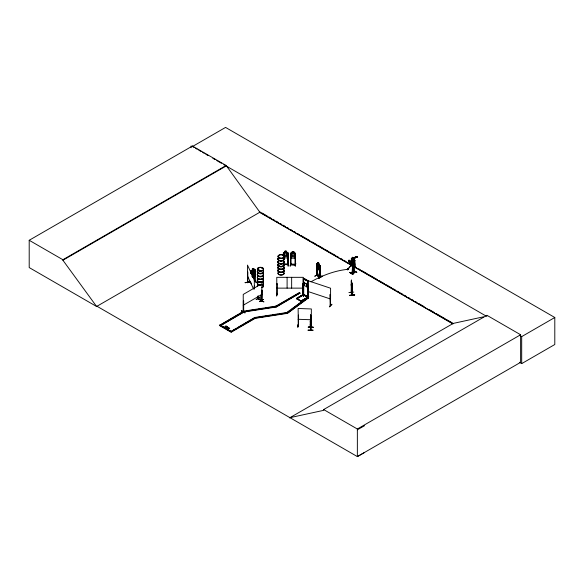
<?xml version="1.0" encoding="UTF-8"?>
<svg xmlns="http://www.w3.org/2000/svg" width="584" height="584" viewBox="0 0 584 584"><rect width="100%" height="100%" fill="white"/><g stroke="black" fill="none" stroke-linecap="round" stroke-linejoin="round"><path stroke-width="0.88" d="M310.505 321.156L310.571 318.74M310.411 321.689L310.527 317.864L310.549 318.908M310.374 325.266L310.301 324.66M310.608 319.309L310.381 324.354M310.396 321.244L310.286 327.23L310.549 323.412M313.024 330.033L308.067 330.077M310.374 319.995L310.571 320.441M310.484 322.93L310.469 319.674L310.535 323.85M313.017 330.383L308.06 330.274M310.418 322.507L310.374 324.616L310.454 322.842M310.396 324.317L310.381 325.405L310.549 322.434M310.462 318.557L310.527 317.148M307.542 298.044L308.111 298.103L307.972 281.138L308.396 280.897L303.716 278.196L303.293 278.437L303.242 294.818L302.753 294.81L302.789 283.89L303.242 283.992L302.789 283.89M307.542 297.65L308.023 297.789M310.505 316.404L310.6 314.878L310.462 330.172L310.666 327.339M330.639 305.614L330.274 305.454M310.476 317.163L310.418 326.113L310.527 324.653M250.835 282.247C251.229 284.007 247.901 278.678 250.74 282.393M254.843 281.459L255.142 281.225L254.828 281.452M351.218 265.297C361.934 273.166 345.034 254.171 354.495 266.895L354.597 260.092L354.977 266.954L351.283 264.99L354.013 266.545M351.035 266.085L350.451 265.698L351.035 266.085L351.823 265.231L351.006 264.457M354.189 260.471L353.67 260.303A3.957 2.27 -65.5 0 1 357.043 257.303L357.247 256.675A4.621 2.65 -65.5 0 0 353.554 259.632L353.305 260.179L352.364 259.822L352.283 261.946L352.707 262.136L354.189 260.471L353.765 260.281M352.707 262.136L352.787 260.011L352.364 259.822M353.94 266.399L353.51 266.202L353.459 273.334L353.875 273.166C355.43 263.362 354.605 269.224 352.174 262.581L351.853 262.399M310.476 323.215L310.462 322.127M310.476 320.726L310.535 319.842M310.476 321.784L310.535 320.908M308.279 327.252L313.243 327.215L308.279 327.025M310.433 317.784L310.666 315.791M310.637 319.339L310.374 320.076M310.841 316.535L310.644 327.624M310.688 329.726L310.863 327.325L310.659 330.172L310.6 314.878M310.286 321.893L310.469 318.988L310.381 319.835M310.345 321.893L310.411 320.835M310.454 320.361L310.527 319.674M310.469 323.332L310.433 322.623M352.123 294.92L352.123 294.489M351.283 280.86L352.013 283.598L352.013 295.212L351.429 292.365L352.218 295.132M298.358 315.046L298.329 325.836M298.249 324.463L297.818 327.317L298.11 324.456M311.119 315.513L311.301 326.449L311.338 308.958L298.132 308.476L298.344 325.952M311.338 327.777L311.513 324.719L311.214 327.58M311.236 327.77L311.542 324.916M283.349 253.536L283.795 253.558L283.78 256.361M284.977 252.478C283.766 250.353 287.89 250.638 286.54 252.609L287.35 253.098L287.35 255.58L286.54 256.602L285.029 256.515L284.218 255.405L284.218 252.923L285.029 252.522L285.036 251.164M288.168 253.113L288.109 264.742L288.219 253.098L286.547 252.58M288.219 253.135L287.649 252.602M288.168 253.909L287.722 253.887L287.773 264.705M288.219 256.668L287.664 257.989L283.861 257.77M288.233 264.224L283.831 264.187M287.686 264.589L287.795 264.187M283.846 264.085L288.175 264.209M288.248 266.085L288.511 263.041M291.08 253.872L290.62 253.945L291.08 253.872L291.007 264.786M290.642 256.734L291.139 258.091L294.949 258.274L295.504 257.018L295.504 253.412L294.935 252.916L291.182 252.77L290.693 253.193M292.263 251.463L292.314 252.836L291.504 253.237L291.504 255.719L292.314 256.829L293.825 256.916L294.635 255.894L294.635 253.412L293.825 252.923L293.891 251.522L292.263 251.463L293.825 251.594M291.139 258.091L290.701 256.704M290.058 266.107L290.825 263.048L290.292 266.063M292.321 251.478L292.321 252.806L290.642 253.171L290.584 264.647M294.927 252.945L293.832 252.894M295.022 254.098L295.467 254.128L295.022 254.098L295.051 265.034L295.081 264.486M295.504 253.449L295.394 265.056C296.351 263.953 290.219 263.742 291.117 264.778M294.949 258.274L295.504 256.989M295.27 266.406L295.796 263.355M351.823 285.605L351.699 286.204L351.349 283.809M258.383 270.385L258.8 269.918L258.873 270.414M262.384 268.326L262.07 268.355M262.523 268.282L262.136 268.326M278.955 257.588L279.663 257.274M279.079 257.712L279.035 257.602M282.634 255.478L283.014 255.325M283.13 255.478L282.787 255.463M241.491 310.622L245.024 312.856L241.316 310.914M241.462 310.827L245.003 312.812M308.104 281.4L303.534 278.342M307.804 297.424L303.14 294.701L307.804 297.438M308.148 297.19L303.351 294.57L308.067 297.125M349.619 272.297L353.152 274.517L349.597 272.487M250.938 273.538L251.405 272.034L254.821 271.049L251.405 272.034M254.748 274.765L255.223 273.268L254.748 274.765L252.178 275.502L254.69 274.706M247.667 282.065L247.798 282.722L247.463 282.452M354.466 265.005L354.86 263.851L354.503 264.983L352.429 263.822M320.068 269.18L319.667 270.326L316.937 268.786L316.616 267.238L316.937 268.786M225.234 327.952L225.526 327.04L225.519 328.113L225.877 327.011L227.366 326.821L225.877 327.011M227.512 329.04L227.797 329.427L228.205 327.303M225.57 327.077L224.059 327.274L225.57 327.077L225.928 325.989L225.92 327.047L226.205 326.149M227.512 329.267L227.804 328.354L226.599 328.741L226.337 328.361L227.848 328.164M228.198 328.361L228.483 327.463M287.62 257.946L288.168 256.661M256.186 299.577L259.727 297.38L256.172 299.577M301.074 300.979L308.396 297.088L301.081 301.322L296.402 298.621L303.454 294.226M307.812 297.073L307.87 280.889M351.181 273.319L354.678 271.304M314.864 276.203L318.185 274.108M318.353 274.166L314.849 276.203M316.586 275.32L320.076 277.269L320.068 265.632L318.944 264.508M316.973 275.108L316.732 274.808L316.929 275.502L317.061 264.603L316.616 264.494L317.061 264.603M316.973 275.217C321.733 277.889 319.098 275.67 320.054 277.269M257.902 298.672L257.953 295.971M258.427 298.417L258.099 298.212M258.427 298.811L258.391 296.088M261.084 300.11L261.552 300.198L257.967 298.709M258.07 296.803L258.033 298.585L261.544 300.607L261.026 300.468L261.07 295.073M276.663 293.277L276.707 296.124M354.919 265.939L354.758 266.027M252.405 277.057L255.274 275.801L255.223 269.698L254.712 269.385C252.879 270.852 254.171 266.275 253.748 269.75L254.471 269.976L253.755 276.21L252.405 276.612L253.127 275.232L254.317 276.093L253.412 274.845L254.361 272.976L253.106 274.641C252.463 272.757 250.967 273.903 252.814 275.013L251.93 276.67M351.889 294.927L351.517 279.94L351.342 292.693M251.682 274.349L252.405 273.071L252.398 270.596L253.748 270.188L253.748 272.67L254.478 273.509L254.478 275.991L253.755 276.655L253.755 277.984M243.703 311.301C242.776 311.411 244.068 311.141 243.411 311.849M303.724 278.524L303.716 294.738L296.694 298.789L303.716 294.723M303.534 294.591L303.41 294.241L308.396 297.103L308.396 291.701M353.605 266.216L353.605 273.334L353.218 273.195L353.568 266.238M353.495 273.312L353.816 273.173M259.055 270.334L258.873 269.947M259.216 270.385L258.654 270.261M278.969 257.471L279.422 257.281M255.274 275.801L253.799 276.685L253.799 278.013M250.908 273.699L250.879 270.998L252.354 270.122M350.699 261.749L352.218 264.442L350.144 262.793L349.049 260.194L350.721 261.741M348.728 260.683C359.744 267.808 349.108 266.231 349.057 260.8M350.181 260.88L349.013 260.23M351.473 262.158L352.174 262.581M351.305 265.129L348.736 260.617M350.488 265.778L351.254 264.64M350.896 264.457L351.444 265.45L354.787 267.085M348.217 268.866L350.736 265.829L348.115 268.852M277.276 294.402L276.823 294.431M277.225 283.89L276.772 283.89L277.225 283.89L277.174 294.825L277.276 294.299L276.75 294.285L276.823 294.825L276.772 277.327L303.242 277.327L303.242 294.818L302.789 294.796L302.738 294.307L303.279 294.285L308.089 296.942L300.891 301.03M303.279 294.416L302.841 294.431M303.432 278.692L308.111 281.393M307.98 298.168L307.593 298.044L307.673 287.153L308.067 287.277L308.118 298.205L287.591 313.185L286.832 312.498L307.359 297.526L308.118 297.869L287.591 313.185M308.067 287.277L307.593 287.24M308.812 296.738L306.359 299.008M330.449 305.68L330.121 294.752L330.595 294.789L330.529 305.709L330.595 288.226L307.673 280.59L308.067 298.088M330.274 305.067L330.639 305.22L330.157 305.06M331.851 304.213L329.369 306.899L331.887 304.403M353.189 266.384L353.875 266.413M352.831 272.538C350.991 273.268 353.94 267.844 352.831 265.698L352.437 265.924M353.189 273.137L353.831 273.151M243.258 311.761L243.236 294.424L261.953 283.62L261.654 301.14M283.408 252.879L283.897 252.456L287.62 252.675M291.029 264.267L290.613 264.778M279.181 257.756L279.809 257.602M352.51 258.551L351.349 258.376L351.794 258.493L351.809 262.654M351.393 258.413L351.772 258.143M286.832 312.834L289.766 310.695M291.233 309.629L307.359 297.526M317.784 269.261L317.776 262.523L317.776 263.851L316.579 263.691L316.74 275.225L320.244 277.203L319.879 266.209L319.718 277.064L320.178 277.166M276.721 294.694L277.261 294.81L276.823 294.81M302.738 294.701L303.293 294.694M351.225 292.438L352.006 295.183M316.988 263.406L320.105 265.64M351.758 258.084L354.882 260.296M353.678 259.201L354.43 259.624M243.55 300.804L243.55 311.608L244.185 311.973L276.137 307.031L275.889 306.155L243.937 311.097L244.185 311.973L220.796 325.478L244.185 311.637L276.137 306.695M261.639 290.365L262.07 290.255L261.749 301.271L261.639 290.365L262.07 290.255M260.479 299.884L263.815 301.782M320.2 266.392L319.755 266.282M261.639 301.169L261.895 301.001M319.755 276.707L316.616 275.298L316.616 263.669M318.623 278.386L322.105 276.32L318.462 278.254M97.032 306.286L96.652 306.512L29.2 267.567L29.2 240.279L192.457 146.022L226.161 165.476L259.865 212.226L452.834 323.638M192.457 146.022L192.457 146.526L225.563 127.414L554.8 317.499L554.8 344.509L521.694 363.62L519.329 362.248M29.2 240.279L62.904 259.734L226.161 165.476M364.504 452.512L357.357 456.586L96.988 306.264L96.601 306.483L62.904 260.238L226.161 165.98M96.601 306.483L260.245 212.007M243.236 305.228L261.953 294.424M258.303 298.599L261.333 300.256M259.727 301.432L263.26 299.424L259.756 301.468M237.359 327.843L254.514 317.937L255.201 318.331L254.945 317.455L286.905 312.513L287.153 313.389L255.201 318.331L231.125 332.23L219.431 325.478L243.55 311.214L244.185 311.973M259.727 301.658L263.26 299.439M219.431 325.478L238.046 314.732M239.601 313.834L243.499 311.579M304.447 282.904L306.885 284.204L306.782 286.956L306.782 284.255L304.447 282.904L304.447 285.605L306.885 286.905M351.794 258.493L351.356 258.383L351.371 262.544M304.447 285.605L304.541 282.853M287.153 313.053L255.201 317.995L254.514 317.601L231.125 331.442L235.805 328.741M354.473 260.165L354.911 260.274M219.431 325.142L231.125 331.894L255.201 317.995L254.945 317.455M275.889 306.155L299.278 292.65L299.964 293.044L276.568 306.885L275.889 306.155L276.568 306.549L299.964 293.044M299.964 293.38L299.278 292.986L275.889 306.49L276.137 307.031M352.546 265.902L352.473 265.902M352.51 265.574L352.196 272.538M296.402 298.621L303.724 294.394M303.724 294.438L296.438 298.519L301.132 301.242M353.152 270.465L356.853 272.378L353.349 270.348M351.006 273.276L354.714 271.137L351.203 273.166M351.626 273.597L355.123 271.377L351.641 273.611M289.576 417.896L453.221 323.412L483.369 316.856M289.956 417.669L323.66 410.34L323.66 409.559L486.917 315.302L520.621 334.756L520.621 362.328L357.357 456.586L357.357 429.014L520.621 334.756M486.917 316.083L486.538 316.309L223.811 164.622M520.132 335.705L521.694 336.61L554.8 317.499M357.357 429.802L364.504 425.729M290.635 264.654L295.519 264.932M354.444 266.903L354.948 266.917L351.86 265.173L351.816 264.151M254.726 280.94L255.091 281.24M261.814 301.227L261.953 300.592M258.632 269.939L258.332 270.312M310.637 329.748L310.703 329.916M351.488 265.443L348.626 260.741M354.298 266.581L354.627 267.253M252.405 276.612L251.675 270.808L252.398 270.151L252.324 268.764L253.799 268.363M253.748 268.421L252.324 268.764M251.361 270.421L254.712 269.385M251.171 271.604C250.478 271.582 252.084 272.246 251.251 273.494M254.777 270.647L255.172 270.523L254.697 270.553L254.726 281.466M252.405 273.071L253.748 272.67M252.405 274.13L253.748 273.735M252.646 277.648L253.514 277.393L253.514 277.831M254.288 279.926L256.376 282.495L254.098 279.955M254.843 281.065L255.215 281.32L254.777 281.452M279.641 257.697L279.196 257.697M307.629 297.548L308.111 297.709L307.622 297.679M330.208 305.469L330.208 294.664M298.125 325.427L298.161 325.814M317.784 263.946L317.2 264.056L317.2 266.538L317.784 267.932L318.864 268.545L319.448 267.808L319.448 265.326L318.864 264.559M319.842 276.998L319.879 266.209M261.157 300.388L261.194 295M247.762 271.896L247.704 282.474M245.134 282.751L249.93 281.984M254.208 288.788L254.376 286.16L254.493 288.146M246.594 311.024L248.375 310.754M250.149 310.476L252.814 310.06M254.588 309.79L256.361 309.513M258.135 309.243L259.909 308.965M261.683 308.688L263.464 308.418M265.238 308.14L271.451 307.177M273.224 306.907L274.998 306.629M257.61 317.382L259.384 317.112M261.165 316.835L262.939 316.557M264.713 316.287L270.925 315.323M272.699 315.046L274.473 314.776M276.254 314.499L278.028 314.228M279.802 313.951L281.576 313.674M283.349 313.404L286.905 312.849L287.153 313.389M225.92 326.828L227.366 326.821M227.366 327.04L224.322 327.427L225.526 327.259M228.198 328.142L229.643 328.361L228.154 328.551M229.643 328.361L226.599 328.741M229.643 328.135L228.154 328.325L227.797 329.427M260.311 299.942L263.844 301.95M353.203 270.407L356.693 272.436M308.388 297.073L308.33 291.693M351.218 280.816L351.334 292.664L351.502 287.248M351.502 281.846L351.699 285.138L351.473 281.787M351.926 282.795L352.013 283.598M352.108 284.101L352.174 295.168M351.218 284.379L351.875 288.175L351.955 287.167M351.298 285.992L351.283 284.401M353.794 292.08L348.896 292.584M354.59 295.132C339.304 295.854 365.073 293.927 349.685 295.57M291.007 264.406L295.402 264.647M288.116 264.727L283.831 264.464M257.953 298.672L261.42 300.68L261.508 294.285M303.351 296.139L303.293 293.803L303.308 296.176L303.614 294.664M276.772 288.131L303.242 288.131M308.279 327.179L313.236 327.303M310.659 329.573L310.425 330.15M310.286 321.857L310.316 322.66M310.316 326.23L310.286 327.23M311.126 326.04L311.301 326.449M298.132 319.28L311.338 319.762M243.36 311.863L243.36 301.059M285.029 251.193L286.54 251.281M285.036 252.492L283.357 252.857L283.408 255.536M291.007 264.391L290.577 264.369M283.846 264.369L288.233 264.618M290.62 264.749L295.453 265.026M352.51 272.692L352.437 265.559M330.121 294.752L330.507 294.876M307.673 291.394L330.595 299.03M303.578 296.154L303.541 294.716M261.311 300.658L261.384 294.358M288.54 263.216L288.014 266.041M357.605 256.756L356.824 256.486A4.621 2.65 -65.5 0 0 353.137 259.442L352.882 259.989L353.313 260.165M356.933 257.172L357.35 257.361M307.359 297.862L308.118 298.205M286.832 312.498L287.591 312.841M352.553 259.062L353.641 259.668L353.648 262.158L352.568 261.552M352.473 263.8L354.473 264.924M317.74 262.544L318.944 263.18L318.864 269.874M317.784 262.61L318.864 263.223M317.784 264.384L318.864 264.997M317.784 266.866L318.864 267.479M352.539 264.873L354.583 266.041L352.415 264.946M192.457 146.526L194.027 147.431M195.596 148.336L197.166 149.241M198.728 150.146L201.078 151.504M202.648 152.409L204.218 153.315M205.787 154.22L208.138 155.578M212.839 158.293L215.189 159.651M216.759 160.556L221.46 163.264M261.822 212.912L267.333 216.095M268.91 217.007L271.275 218.372M272.845 219.277L274.422 220.19M275.998 221.095L278.364 222.46M279.94 223.373L281.51 224.285M283.087 225.19L285.452 226.556M287.029 227.468L288.598 228.373M290.963 229.738L292.54 230.651M294.117 231.556L295.687 232.468M298.052 233.834L299.628 234.739M301.205 235.651L309.87 240.652M312.228 242.017L316.959 244.747M318.528 245.652L324.047 248.835M325.616 249.748L327.982 251.113M329.558 252.018L331.135 252.93M332.712 253.843L335.07 255.201M336.647 256.113L338.224 257.026M340.582 258.383L342.158 259.296M343.735 260.208L346.1 261.574M347.677 262.479L349.247 263.391M354.765 266.574L356.335 267.479M358.7 268.844L360.277 269.757M361.854 270.662L367.365 273.845M368.942 274.757L377.607 279.758M379.177 280.67L384.695 283.853M386.265 284.758L391.784 287.948M393.353 288.854L395.718 290.219M397.295 291.131L398.872 292.036M400.449 292.949L402.807 294.314M404.384 295.219L405.96 296.132M408.318 297.497L409.895 298.402M411.472 299.315L413.049 300.22M415.414 301.585L416.983 302.497M418.56 303.403L424.072 306.593M429.59 309.776L434.314 312.498M435.89 313.411L445.344 318.864M446.913 319.776L452.432 322.959M259.347 212.153L350.225 264.618M354.962 267.355L452.95 323.93M308.177 281.065L303.395 278.378L303.424 294.613M303.293 278.437L307.972 281.138M296.402 298.285L301.278 301.03M226.205 326.376L225.928 325.989M220.891 325.536L231.804 331.836L220.11 325.084M323.66 409.559L357.357 429.014M259.033 269.976L259.135 270.443L258.413 270.326M347.495 269.377C345.874 268.574 348.757 270.983 347.495 269.377A128.969 77.037 -58.2 0 0 310.936 281.817M251.339 270.385L250.879 270.998M254.266 279.904L256.318 282.32M251.66 283.933L249.39 281.378L249.631 281.087M349.933 263.172L350.765 264.304M350.342 263.055L351.656 265.333M350.079 260.887L349.385 260.5M349.049 260.194L349.612 261.143M247.477 275.911L253.566 289.036M243.937 311.097L244.185 311.637M254.799 271.02L255.223 272.261M351.517 280.393L351.59 281.495M351.517 280.838L351.583 281.43M353.349 265.136L353.451 265.786M310.44 320.55L310.476 321.149M310.578 317.871L310.6 318.908M354.802 260.318L354.86 267.027M354.597 260.092L354.466 266.8L354.466 265.837M351.67 258.566L351.692 262.727M351.802 264.158L351.736 265.245M351.641 264.253L351.626 265.224M351.473 258.31L351.495 262.471M521.694 336.61L521.694 363.62M352.546 265.581L352.583 272.677M320.032 265.654L320.032 269.202M316.937 264.676L316.973 275.502M291.65 277.327L291.65 288.131M287.102 277.327L287.102 288.131M261.756 290.438L261.72 301.264M261.033 300.059L261.033 300.453M258.267 296.154L258.303 298.877M258.143 298.212L258.194 298.855M255.172 269.735L255.15 281.371M254.697 275.962L254.646 281.371M254.376 286.16L254.376 287.89M254.325 289.036L254.325 279.867L247.477 265.107L247.609 282.758L247.645 271.648M243.674 300.877L243.674 311.717M191.136 145.92L191.136 147.708M62.904 259.734L62.904 260.238M284.094 261.654A3.139 1.81 0 0 1 280.649 263.917A3.139 1.81 0 0 1 278.342 261.216M284.05 261.836A3.095 1.788 0 0 1 280.656 264.07A3.095 1.788 0 0 1 278.378 261.406M284.058 264.224A3.103 1.788 0 0 1 280.656 266.465A3.103 1.788 0 0 1 278.371 263.793M284.145 264.618A3.081 1.781 0 0 1 280.262 266.341A3.081 1.781 0 0 1 278.393 263.727M284.036 264.333A3.081 1.781 0 0 1 280.656 266.559A3.081 1.781 0 0 1 278.393 263.902M284.094 258.675A3.139 1.81 0 0 1 280.649 260.938A3.139 1.81 0 0 1 278.342 258.238M284.05 261.333A3.095 1.788 0 0 1 280.656 263.567A3.095 1.788 0 0 1 278.378 260.902M284.05 258.851A3.095 1.788 0 0 1 280.656 261.084A3.095 1.788 0 0 1 278.378 258.42M284.094 261.501A3.139 1.81 0 0 1 280.649 263.764A3.139 1.81 0 0 1 278.342 261.063M284.094 258.522A3.139 1.81 0 0 1 280.649 260.785A3.139 1.81 0 0 1 278.342 258.084M284.043 258.354A3.088 1.781 0 0 1 280.656 260.581A3.088 1.781 0 0 1 278.386 257.924M284.094 270.151A3.139 1.81 0 0 1 280.649 272.414A3.139 1.81 0 0 1 278.342 269.713M284.043 270.334A3.088 1.781 0 0 1 280.656 272.56A3.088 1.781 0 0 1 278.386 269.903M284.058 272.721A3.103 1.788 0 0 1 280.656 274.962A3.103 1.788 0 0 1 278.371 272.29M284.145 265.07A3.081 1.781 0 0 1 280.262 266.793A3.081 1.781 0 0 1 278.393 264.18M284.036 272.83A3.081 1.781 0 0 1 280.656 275.057A3.081 1.781 0 0 1 278.393 272.399M284.058 264.457A3.103 1.788 0 0 1 280.656 266.698A3.103 1.788 0 0 1 278.371 264.026M284.094 267.173A3.139 1.81 0 0 1 280.649 269.436A3.139 1.81 0 0 1 278.342 266.735M284.05 269.83A3.095 1.788 0 0 1 280.656 272.064A3.095 1.788 0 0 1 278.378 269.399M284.043 267.348A3.088 1.781 0 0 1 280.656 269.582A3.088 1.781 0 0 1 278.386 266.924M284.094 269.998A3.139 1.81 0 0 1 280.649 272.261A3.139 1.81 0 0 1 278.342 269.56M284.094 267.019A3.139 1.81 0 0 1 280.649 269.282A3.139 1.81 0 0 1 278.342 266.581M284.043 266.851A3.088 1.781 0 0 1 280.656 269.078A3.088 1.781 0 0 1 278.386 266.421M263.158 273.947A3.139 1.81 0 0 1 260.435 276.663A3.139 1.81 0 0 1 257.719 273.947M263.121 274.13A3.095 1.788 0 0 1 260.435 276.809A3.095 1.788 0 0 1 257.756 274.13M263.121 276.524A3.103 1.788 0 0 1 260.435 279.21A3.103 1.788 0 0 1 257.756 276.524M263.121 276.626A3.095 1.788 0 0 1 260.435 279.305A3.095 1.788 0 0 1 257.756 276.626M263.158 270.961A3.139 1.81 0 0 1 260.435 273.684A3.139 1.81 0 0 1 257.719 270.961M263.114 273.633A3.088 1.781 0 0 1 260.435 276.305A3.088 1.781 0 0 1 257.763 273.633M263.121 271.151A3.095 1.788 0 0 1 260.435 273.83A3.095 1.788 0 0 1 257.756 271.151M263.158 273.794A3.139 1.81 0 0 1 260.435 276.509A3.139 1.81 0 0 1 257.719 273.794M263.158 270.808A3.139 1.81 0 0 1 260.435 273.524A3.139 1.81 0 0 1 257.719 270.808M263.114 270.647A3.088 1.781 0 0 1 260.435 273.327A3.088 1.781 0 0 1 257.763 270.647M263.158 282.444A3.139 1.81 0 0 1 262.004 284.919M260.435 285.16A3.139 1.81 0 0 1 257.719 282.444M263.121 282.627A3.095 1.788 0 0 1 261.99 285.065M260.435 285.306A3.095 1.788 0 0 1 257.756 282.627M263.121 285.021A3.103 1.788 0 0 1 261.99 287.467M257.442 286.379A3.103 1.788 0 0 1 257.756 285.021M263.114 276.904A3.088 1.781 0 0 1 260.435 279.575A3.088 1.781 0 0 1 257.763 276.904M263.121 285.123A3.103 1.788 0 0 1 261.99 287.569M257.442 286.481A3.103 1.788 0 0 1 257.756 285.123M263.121 276.743A3.103 1.788 0 0 1 260.435 279.422A3.103 1.788 0 0 1 257.756 276.743M263.158 279.459A3.139 1.81 0 0 1 260.435 282.174A3.139 1.81 0 0 1 257.719 279.459M263.114 282.13A3.088 1.781 0 0 1 261.982 284.569M260.435 284.802A3.088 1.781 0 0 1 257.763 282.13M263.158 282.291A3.139 1.81 0 0 1 262.004 284.766M260.435 285.007A3.139 1.81 0 0 1 257.719 282.291M263.158 279.305A3.139 1.81 0 0 1 260.435 282.021A3.139 1.81 0 0 1 257.719 279.305M263.114 279.145A3.088 1.781 0 0 1 260.435 281.824A3.088 1.781 0 0 1 257.763 279.145M353.247 260.106A3.957 2.27 -65.5 0 1 355.977 257.179M351.283 262.377L351.101 262.961L352.473 264.457L350.969 263.019C351.101 264.041 349.918 263.172 350.612 262.683L349.312 261.282L350.728 262.61L350.882 262.136L351.283 262.377M347.633 268.385L348.575 269.188L347.677 268.348M354.233 262.479L353.656 263.223L352.568 262.618L351.984 261.223L352.546 257.194L353.707 257.843L354.233 262.479M321.923 276.013L318.426 278.276L321.937 276.042M355.276 271.662L351.787 273.714L355.276 271.662M253.507 268.713L252.638 269.414L253.507 268.713M249.937 281.831L245.09 282.649L249.93 281.831M286.269 251.485L285.299 251.434L285.299 251.872L286.269 251.93L286.269 251.485M293.555 251.799L292.584 251.748L292.584 252.186L293.555 252.244L293.555 251.799M293.825 253.368L292.314 253.281L292.314 255.763L293.825 255.85L293.825 253.368M286.54 253.054L285.029 252.967L285.029 255.449L286.54 255.536L286.54 253.054M350.867 262.048L349.779 261.442L350.728 263.121L351.816 263.727L350.867 262.048M353.437 258.004L352.743 257.617L353.444 258.449L353.437 258.004M318.674 263.34L317.973 262.946L318.674 263.786L318.674 263.34M279.51 257.975A3.103 1.788 0 0 0 284.16 256.42A3.103 1.788 0 0 0 279.51 254.872A3.103 1.788 0 0 0 279.51 257.975M279.524 258.106A3.073 1.774 0 0 0 284.138 256.573A3.073 1.774 0 0 0 279.524 255.033A3.073 1.774 0 0 0 279.524 258.106M258.245 270.319A3.103 1.788 0 0 0 263.435 269.516A3.103 1.788 0 0 0 259.639 267.319A3.103 1.788 0 0 0 258.245 270.319M258.894 270.845A3.088 1.781 0 0 0 263.53 269.297A3.088 1.781 0 0 0 258.894 267.749A3.088 1.781 0 0 0 258.894 270.845A3.081 1.781 0 0 0 263.523 269.304A3.081 1.781 0 0 0 258.894 267.764A3.081 1.781 0 0 0 258.894 270.845M260.435 282.32A3.088 1.781 0 0 0 263.114 279.648A3.095 1.788 0 0 1 260.435 282.327A3.095 1.788 0 0 1 257.756 279.648A3.088 1.781 0 0 0 260.435 282.32"/></g></svg>
